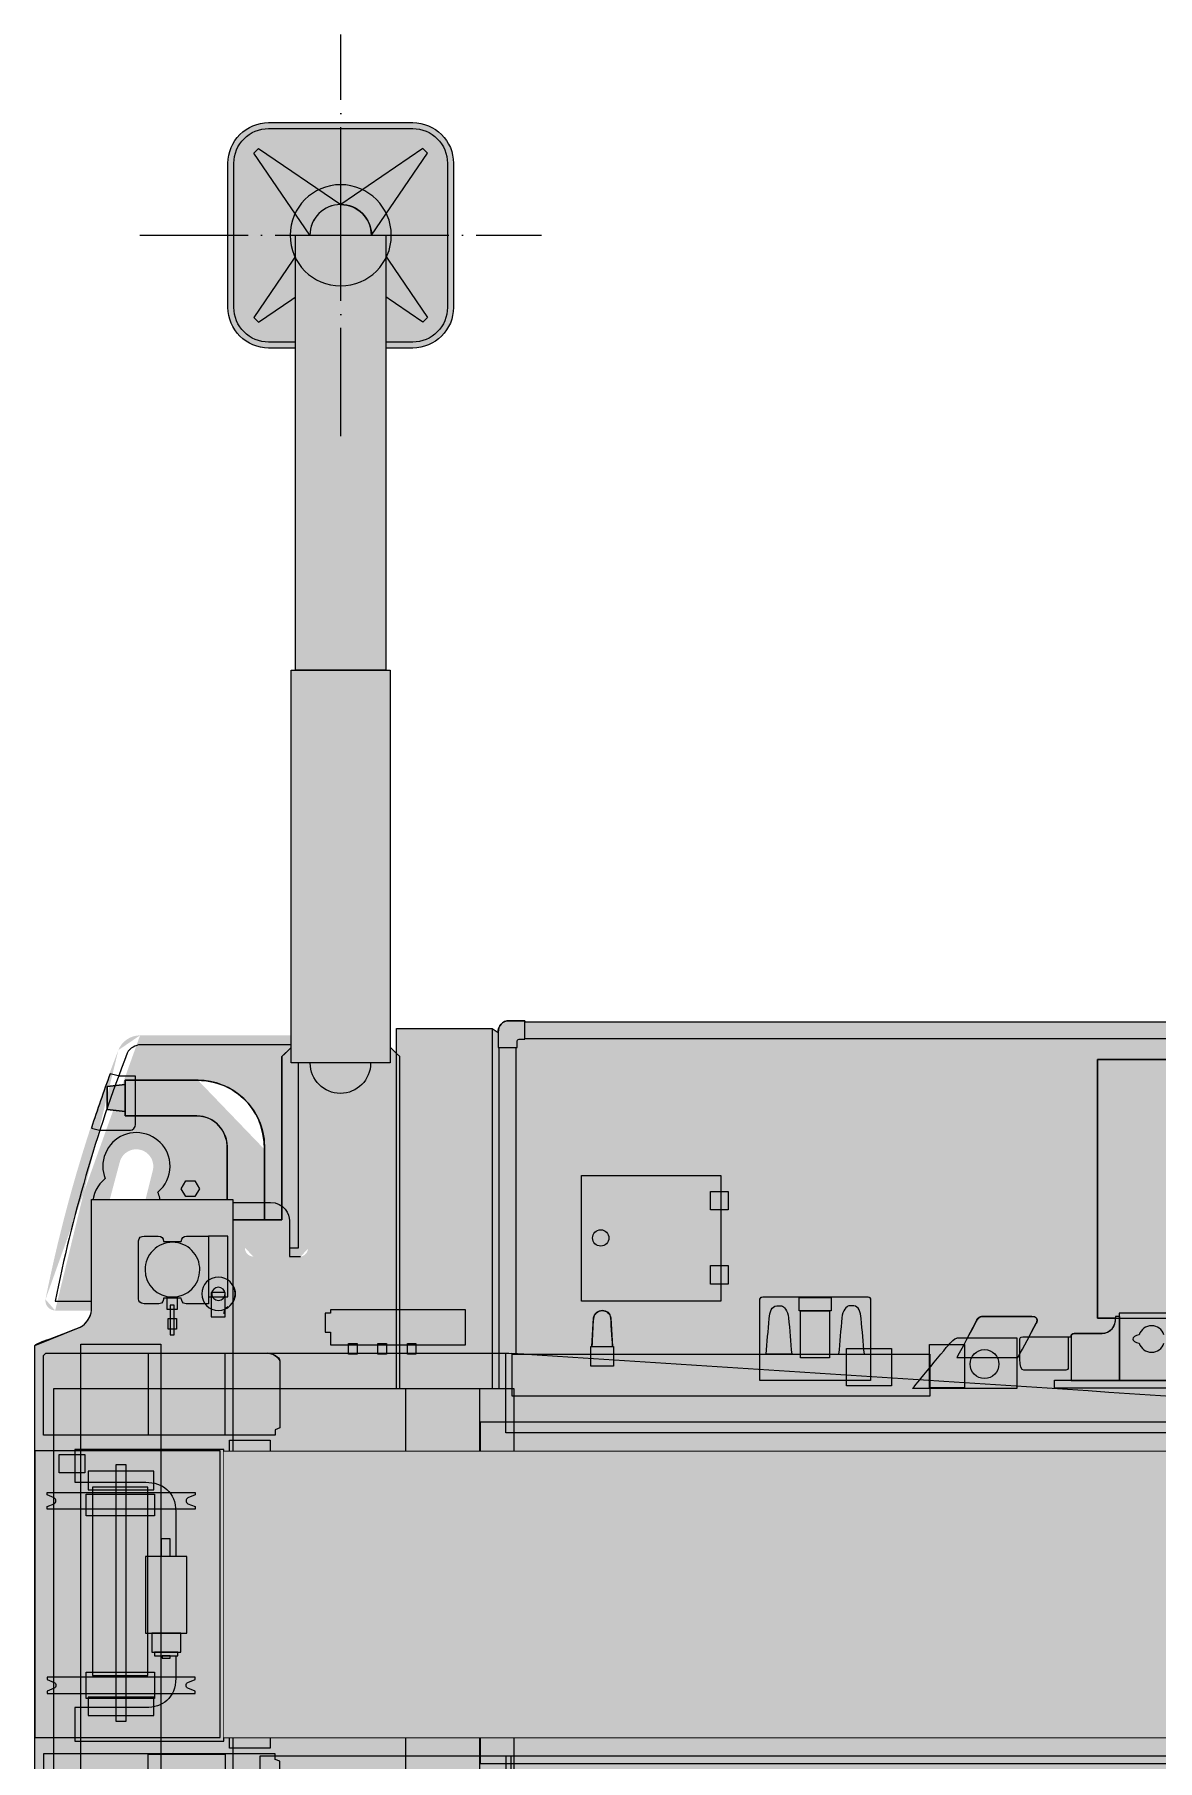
# Model space of a CAD drawing. Header units: millimetres. Extents: x 36329 to 47287, y -30710 to -18789.
# Drawn here: x 36356 to 38846, y -27619 to -23791 of the extents above; entities that cross this region are included whole.
import ezdxf

# ---------------------------------------------------------------- set-up
doc = ezdxf.new("R2010")
doc.units = ezdxf.units.MM
doc.set_wipeout_variables(frame=1)
doc.linetypes.add('ACAD_ISO04W100', pattern=[30, 24, -3, 0, -3])
doc.layers.add('LTM-1040-2.1', color=251, linetype='Continuous')
doc.layers.add('LTM-1040-2.1 Оси', color=254, linetype='ACAD_ISO04W100', lineweight=15)
doc.layers.add('LTM-1040-2.1 Штрих', color=41, linetype='Continuous', lineweight=15)

# ---------------------------------------------------------------- blocks, each defined once
blk = doc.blocks.new('BLOCK-20171129.22342886')
at = {"color": 0, "linetype": 'ByBlock', "lineweight": -2}
blk.add_wipeout([(2741, -1192.7), (2682.8, -1249.5), (2682.8, -1249.5), (2679.4, -1252.7), (2675.4, -1255.1), (2671, -1256.7), (2666.4, -1257.3), (2666.4, -1257.3), (2553.7, -1257.3), (2543.5, -1254.4), (2517.1, -1254.4), (2517.1, -1254.4), (2513.3, -1252.9), (2510.3, -1250.2), (2508.5, -1246.6), (2508.1, -1242.6), (2508.1, -1220.8), (2486.5, -1199.8), (2486.5, -1255.2), (2274.5, -1255.2), (2261, -1246.6), (2261, -1246.6), (2259.9, -1256.6), (2254.8, -1265.2), (2246.5, -1270.8), (2236.6, -1272.3), (2202.3, -1272.3), (2202.3, -1270), (-3837.4, -1270), (-3837.4, -1272.3), (-3871.7, -1272.3), (-3871.7, -1272.3), (-3879, -1271.7), (-3885.6, -1268.7), (-3891, -1263.7), (-3894.4, -1257.3), (-3894.4, -1257.3), (-4039.9, -1257.3), (-4039.9, -1257.3), (-4048, -1257.7), (-4055.8, -1255.4), (-4062.4, -1250.8), (-4067.2, -1244.2), (-4073.4, -1226.9), (-4816.4, -1226.8), (-5152.4, -1093.8), (-5173.3, -1079.1), (-5173.9, -1069.3), (-5184.8, -1085.2), (-5184.8, -1085.2), (-5185.4, -1087.1), (-5186.5, -1088.7), (-5188.2, -1089.9), (-5190.1, -1090.5), (-5235, -1090.5), (-5257.4, -1127.4), (-5257.4, -1127.4), (-5261, -1131.3), (-5265.4, -1134.3), (-5270.3, -1136.3), (-5275.5, -1137.1), (-5345.3, -1137.1), (-5345.3, -1137.1), (-5349.2, -1136.1), (-5352.8, -1134.2), (-5355.9, -1131.6), (-5358.4, -1128.3), (-5358.4, -1128.3), (-5381.1, -1090.5), (-5393.5, -1090.5), (-5393.5, -1090.5), (-5416.1, -1084.1), (-5434.8, -1069.8), (-5446.8, -1049.7), (-5450.6, -1026.5), (-5450.6, -1026.5), (-5450.6, -1026.5), (-5465.1, -513.3), (-5470, 0), (-5465.1, 513.3), (-5450.6, 1026.5), (-5450.6, 1026.5), (-5450.6, 1026.5), (-5447.3, 1049.9), (-5435.3, 1070.3), (-5416.4, 1084.5), (-5393.5, 1090.5), (-5393.5, 1090.5), (-5381, 1090.5), (-5358.4, 1128.2), (-5358.4, 1128.2), (-5356, 1131.5), (-5352.8, 1134.2), (-5349.2, 1136.1), (-5345.3, 1137.1), (-5345.3, 1137.1), (-5275.5, 1137.1), (-5275.5, 1137.1), (-5270.3, 1136.2), (-5265.4, 1134.2), (-5261, 1131.2), (-5257.4, 1127.3), (-5235.1, 1090.5), (-5190.1, 1090.5), (-5190.1, 1090.5), (-5188.1, 1089.9), (-5186.5, 1088.7), (-5185.3, 1087.1), (-5184.8, 1085.2), (-5184.8, 1085.2), (-5173.3, 1079.2), (-5152.4, 1093.7), (-4816.4, 1226.8), (-4073.7, 1226.8), (-4067.2, 1245), (-4067.2, 1245), (-4062.4, 1251.6), (-4055.8, 1256.3), (-4048, 1258.5), (-4039.9, 1258), (-4039.9, 1258), (-4017.4, 1258), (-4017.4, 1258), (-4012.5, 1256.1), (-4008.6, 1252.5), (-4006.4, 1247.7), (-4006, 1242.4), (-4006, 1242.4), (-4006, 1232.8), (-3990.8, 1250.2), (-3990.8, 1250.2), (-3984.4, 1255), (-3977.1, 1258.2), (-3969.2, 1259.7), (-3961.3, 1259.5), (-3961.3, 1259.5), (-3893.9, 1259.5), (-3893.9, 1259.5), (-3890.2, 1265.4), (-3884.9, 1269.8), (-3878.6, 1272.5), (-3871.7, 1273.1), (-3837.4, 1273.1), (-3837.4, 1270), (2202.3, 1270), (2202.3, 1273.1), (2236.6, 1273.1), (2236.6, 1273.1), (2246.5, 1271.5), (2254.8, 1265.9), (2259.9, 1257.3), (2261, 1247.4), (2261, 1214), (2259, 1214), (2259, 1195.1), (2285.1, 1220.5), (2285.1, 1234.3), (2285.1, 1234.3), (2285.2, 1236.6), (2285.8, 1238.8), (2286.9, 1240.7), (2288.3, 1242.4), (2296.1, 1251.9), (2296.1, 1251.9), (2298.1, 1253.4), (2300.5, 1254.5), (2303, 1255.1), (2305.5, 1255.1), (2321.5, 1255.1), (2321.5, 1255.1), (2323.9, 1256.4), (2326.5, 1257.3), (2329.1, 1257.8), (2331.8, 1258), (2444.5, 1258), (2449.8, 1257.3), (2454.8, 1255.1), (2481.2, 1255.1), (2481.2, 1255.1), (2485, 1253.7), (2488, 1251), (2489.8, 1247.3), (2490.2, 1243.3), (2490.2, 1243.3), (2490.2, 1221.5), (2509.3, 1202.9), (2509.3, 1254.7), (2724.6, 1254.7), (2724.6, 826.4), (2779.6, 826.4), (2779.6, 987), (2779.6, 987), (2787, 1038.5), (2811.8, 1084.3), (2850.9, 1118.6), (2899.5, 1137.3), (2926.8, 1139.9), (3088.7, 1139.9), (3088.7, 1130.3), (3128.6, 1125.8), (3128.6, 1075.3), (3088.7, 1070.8), (3088.7, 1061.2), (2929.3, 1061.2), (2929.3, 1061.2), (2902.6, 1055.1), (2880.4, 1039.1), (2866.1, 1015.8), (2862, 988.7), (2862, 826.4), (2946.4, 826.4), (2946.4, -830.6), (2862, -830.6), (2862, -989), (2862, -989), (2866.1, -1016), (2880.4, -1039.4), (2902.6, -1055.4), (2929.3, -1061.5), (3088.7, -1061.5), (3088.7, -1071.1), (3128.6, -1075.6), (3128.6, -1126.2), (3088.7, -1130.7), (3088.7, -1140.3), (2926.8, -1140.3), (2926.8, -1140.3), (2875.6, -1131), (2830.8, -1104.5), (2798, -1064.1), (2781.2, -1014.8), (2779.6, -987.3), (2779.6, -830.6), (2741, -830.6)], dxfattribs=at)
at = {"layer": 'LTM-1040-2.1 Штрих'}
h = blk.add_hatch(color=256, dxfattribs=at)
h.dxf.hatch_style = 1
edge = h.paths.add_edge_path()
edge.add_line((2741, -830.6), (2741, -1192.7))
edge.add_line((2741, -1192.7), (2682.8, -1249.5))
edge.add_arc((2665.8, -1234.9), 22.4, 271.568, 319.3435, ccw=False)
edge.add_line((2666.4, -1257.3), (2553.7, -1257.3))
edge.add_line((2553.7, -1257.3), (2543.5, -1254.4))
edge.add_line((2543.5, -1254.4), (2517.1, -1254.4))
edge.add_arc((2519.1, -1243.5), 11.1, 174.9567, 259.4305, ccw=False)
edge.add_line((2508.1, -1242.6), (2508.1, -1220.8))
edge.add_line((2508.1, -1220.8), (2486.5, -1199.8))
edge.add_line((2486.5, -1199.8), (2486.5, -1255.2))
edge.add_line((2486.5, -1255.2), (2274.5, -1255.2))
edge.add_line((2274.5, -1255.2), (2261, -1246.6))
edge.add_arc((2237.9, -1249.2), 23.2, -93.302, 6.2429, ccw=False)
edge.add_line((2236.6, -1272.3), (2202.3, -1272.3))
edge.add_line((2202.3, -1272.3), (2202.3, -1270))
edge.add_line((2202.3, -1270), (-3837.4, -1270))
edge.add_line((-3837.4, -1270), (-3837.4, -1272.3))
edge.add_line((-3837.4, -1272.3), (-3871.7, -1272.3))
edge.add_arc((-3873.3, -1250.1), 22.3, 198.6981, 274.2484, ccw=False)
edge.add_line((-3894.4, -1257.3), (-4039.9, -1257.3))
edge.add_arc((-4045.1, -1233.2), 24.7, 206.5786, 282.2807, ccw=False)
edge.add_line((-4067.2, -1244.2), (-4073.4, -1226.9))
edge.add_line((-4073.4, -1226.9), (-4816.4, -1226.8))
edge.add_line((-4816.4, -1226.8), (-5152.4, -1093.8))
edge.add_line((-5152.4, -1093.8), (-5173.3, -1079.1))
edge.add_line((-5173.3, -1079.1), (-5173.9, -1069.3))
edge.add_line((-5173.9, -1069.3), (-5184.8, -1085.2))
edge.add_arc((-5190.9, -1084.3), 6.24, 277.8794, 351.5143, ccw=False)
edge.add_line((-5190.1, -1090.5), (-5235, -1090.5))
edge.add_line((-5235, -1090.5), (-5257.4, -1127.4))
edge.add_arc((-5276.9, -1112.9), 24.3, 273.2849, 323.4011, ccw=False)
edge.add_line((-5275.5, -1137.1), (-5345.3, -1137.1))
edge.add_arc((-5342.6, -1119), 18.3, 210.4326, 261.6252, ccw=False)
edge.add_line((-5358.4, -1128.3), (-5381.1, -1090.5))
edge.add_line((-5381.1, -1090.5), (-5393.5, -1090.5))
edge.add_arc((-5388.2, -1028.3), 62.4, 178.3674, 265.1233, ccw=False)
edge.add_arc((21700.9, 0), 27170.9, 177.83494, 182.16506, ccw=False)
edge.add_arc((-5389.8, 1029.8), 60.9, 93.4517, 183.1074, ccw=False)
edge.add_line((-5393.5, 1090.5), (-5381, 1090.5))
edge.add_line((-5381, 1090.5), (-5358.4, 1128.2))
edge.add_arc((-5342.6, 1119), 18.3, 98.5225, 149.7551, ccw=False)
edge.add_line((-5345.3, 1137.1), (-5275.5, 1137.1))
edge.add_arc((-5277.1, 1112.6), 24.6, 36.7575, 86.2825, ccw=False)
edge.add_line((-5257.4, 1127.3), (-5235.1, 1090.5))
edge.add_line((-5235.1, 1090.5), (-5190.1, 1090.5))
edge.add_arc((-5190.9, 1084.3), 6.22, 7.792, 82.208, ccw=False)
edge.add_line((-5184.8, 1085.2), (-5173.3, 1079.2))
edge.add_line((-5173.3, 1079.2), (-5152.4, 1093.7))
edge.add_line((-5152.4, 1093.7), (-4816.4, 1226.8))
edge.add_line((-4816.4, 1226.8), (-4073.7, 1226.8))
edge.add_line((-4073.7, 1226.8), (-4067.2, 1245))
edge.add_arc((-4045.4, 1234.4), 24.3, 76.8514, 154.0023, ccw=False)
edge.add_line((-4039.9, 1258), (-4017.4, 1258))
edge.add_arc((-4019.9, 1244.2), 14, -7.2655, 79.9073, ccw=False)
edge.add_line((-4006, 1242.4), (-4006, 1232.8))
edge.add_line((-4006, 1232.8), (-3990.8, 1250.2))
edge.add_arc((-3966.4, 1224.1), 35.7, 81.7437, 133.162, ccw=False)
edge.add_line((-3961.3, 1259.5), (-3893.9, 1259.5))
edge.add_arc((-3873.3, 1250.7), 22.4, 85.8953, 156.9777, ccw=False)
edge.add_line((-3871.7, 1273.1), (-3837.4, 1273.1))
edge.add_line((-3837.4, 1273.1), (-3837.4, 1270))
edge.add_line((-3837.4, 1270), (2202.3, 1270))
edge.add_line((2202.3, 1270), (2202.3, 1273.1))
edge.add_line((2202.3, 1273.1), (2236.6, 1273.1))
edge.add_arc((2237.9, 1249.9), 23.2, -6.1589, 93.3427, ccw=False)
edge.add_line((2261, 1247.4), (2261, 1214))
edge.add_line((2261, 1214), (2259, 1214))
edge.add_line((2259, 1214), (2259, 1195.1))
edge.add_line((2259, 1195.1), (2285.1, 1220.5))
edge.add_line((2285.1, 1220.5), (2285.1, 1234.3))
edge.add_arc((2295.2, 1235), 10.1, 132.5612, 183.6993, ccw=False)
edge.add_line((2288.3, 1242.4), (2296.1, 1251.9))
edge.add_arc((2304.5, 1243), 12.2, 85.0408, 133.2513, ccw=False)
edge.add_line((2305.5, 1255.1), (2321.5, 1255.1))
edge.add_arc((2331.5, 1239), 19, 89.0483, 121.7401, ccw=False)
edge.add_line((2331.8, 1258), (2444.5, 1258))
edge.add_line((2444.5, 1258), (2449.8, 1257.3))
edge.add_line((2449.8, 1257.3), (2454.8, 1255.1))
edge.add_line((2454.8, 1255.1), (2481.2, 1255.1))
edge.add_arc((2479.1, 1244.2), 11.1, -4.6063, 79.296, ccw=False)
edge.add_line((2490.2, 1243.3), (2490.2, 1221.5))
edge.add_line((2490.2, 1221.5), (2509.3, 1202.9))
edge.add_line((2509.3, 1202.9), (2509.3, 1254.7))
edge.add_line((2509.3, 1254.7), (2724.6, 1254.7))
edge.add_line((2724.6, 1254.7), (2724.6, 826.4))
edge.add_line((2724.6, 826.4), (2779.6, 826.4))
edge.add_line((2779.6, 826.4), (2779.6, 987))
edge.add_arc((2927.2, 992.2), 147.7, 90.1424, 182.0166, ccw=False)
edge.add_line((2926.8, 1139.9), (3088.7, 1139.9))
edge.add_line((3088.7, 1139.9), (3088.7, 1130.3))
edge.add_line((3088.7, 1130.3), (3128.6, 1125.8))
edge.add_line((3128.6, 1125.8), (3128.6, 1075.3))
edge.add_line((3128.6, 1075.3), (3088.7, 1070.8))
edge.add_line((3088.7, 1070.8), (3088.7, 1061.2))
edge.add_line((3088.7, 1061.2), (2929.3, 1061.2))
edge.add_arc((2931, 992.1), 69.1, 91.4008, 182.8414)
edge.add_line((2862, 988.7), (2862, 826.4))
edge.add_line((2862, 826.4), (2946.4, 826.4))
edge.add_line((2946.4, 826.4), (2946.4, -830.6))
edge.add_line((2946.4, -830.6), (2862, -830.6))
edge.add_line((2862, -830.6), (2862, -989))
edge.add_arc((2931, -992.4), 69.1, 177.1252, 268.5885)
edge.add_line((2929.3, -1061.5), (3088.7, -1061.5))
edge.add_line((3088.7, -1061.5), (3088.7, -1071.1))
edge.add_line((3088.7, -1071.1), (3128.6, -1075.6))
edge.add_line((3128.6, -1075.6), (3128.6, -1126.2))
edge.add_line((3128.6, -1126.2), (3088.7, -1130.7))
edge.add_line((3088.7, -1130.7), (3088.7, -1140.3))
edge.add_line((3088.7, -1140.3), (2926.8, -1140.3))
edge.add_arc((2927.3, -992.6), 147.7, 177.9747, 269.8348, ccw=False)
edge.add_line((2779.6, -987.3), (2779.6, -830.6))
edge.add_line((2779.6, -830.6), (2741, -830.6))
at = {"color": 0, "linetype": 'ByBlock', "lineweight": -2}
for points in [[(2741, -830.6), (2741, -1192.7), (2682.8, -1249.5, -0.211533), (2666.4, -1257.3), (2553.7, -1257.3), (2543.5, -1254.4), (2517.1, -1254.4, -0.386238), (2508.1, -1242.6), (2508.1, -1220.8), (2486.5, -1199.8), (2486.5, -1255.2), (2274.5, -1255.2), (2261, -1246.6, -0.463892), (2236.6, -1272.3), (2202.3, -1272.3), (2202.3, -1270), (-3837.4, -1270)], [(2946.4, 826.4), (2946.4, -830.6), (2862, -830.6), (2862, -989, 0.421714), (2929.3, -1061.5), (3088.7, -1061.5), (3088.7, -1071.1), (3128.6, -1075.6), (3128.6, -1126.2), (3088.7, -1130.7), (3088.7, -1140.3), (2926.8, -1140.3, -0.423755), (2779.6, -987.3), (2779.6, -830.6), (2741, -830.6)], [(2682.8, -1249.5, -0.000776), (2741, -1192.7), (2741, -830.6), (2946.4, -830.6), (2946.4, 826.4), (2724.6, 826.4), (2724.6, 1254.7), (2509.3, 1254.7), (2509.3, 462.1), (2646.4, 462.1), (2646.4, -430.4), (2479.2, -430.4), (2479.2, -1192.7, -0.000776), (2537.5, -1249.5)]]:
    blk.add_lwpolyline(points, format="xyb", dxfattribs=at)
for points in [[(2259, -1213.2), (2222.2, -1213.2), (2222.2, 1214), (2259, 1214)], [(810, -298.2), (1809, -298.2), (1809, -336.5), (810, -336.5)], [(1829, -298.2), (2576.6, -298.2), (2576.6, -336.5), (1829, -336.5)], [(2274.5, -403.9), (2486.5, -403.9), (2486.5, -1255.2), (2274.5, -1255.2)], [(2443.5, -533.1), (2462.7, -533.1), (2462.7, -556.8), (2443.5, -556.8)], [(2508.7, -533.1), (2527.9, -533.1), (2527.9, -556.8), (2508.7, -556.8)], [(2573.7, -533.1), (2592.9, -533.1), (2592.9, -556.8), (2573.7, -556.8)], [(2645.1, -582.1), (2633.3, -582.1), (2633.3, -553.6), (2333.6, -553.6), (2333.6, -631.4), (2633.3, -631.4), (2633.3, -623.6), (2645.1, -623.6)], [(2076.7, -929), (1767.9, -929), (1767.9, -650.2), (2076.7, -650.2)], [(1790.5, -729.3), (1751, -729.3), (1751, -688.5), (1790.5, -688.5)], [(1790.5, -894), (1751, -894), (1751, -853.2), (1790.5, -853.2)], [(3088.7, -1130.7), (3128.6, -1126.2), (3128.6, -1075.6), (3088.7, -1071.1)], [(2202.3, -1270), (-3837.4, -1270), (-3837.4, -1232), (2202.3, -1232)]]:
    blk.add_lwpolyline(points, close=True, dxfattribs=at)
for points in [[(2232.5, -522.5), (2232.5, -358.5), (2789.8, -358.5), (2789.8, -535.4), (2243.5, -535.4)], [(2862, -989), (2862, -830.6), (2779.6, -830.6), (2779.6, -987.3)], [(2926.8, -1140.3), (3088.7, -1140.3), (3088.7, -1061.5), (2929.3, -1061.5)], [(2261, -1246.6), (2261, -1213.2), (2219.5, -1213.2), (2219.5, -1224.2)], [(2508.1, -1242.6), (2508.1, -1211.6), (2713.2, -1211.6), (2713.2, -1219.8)], [(2214.9, -1231.6), (2202.3, -1231.6), (2202.3, -1272.3), (2236.6, -1272.3)], [(2676.7, -1254.4), (2517.1, -1254.4)], [(2553.7, -1257.3), (2666.4, -1257.3)]]:
    blk.add_lwpolyline(points, dxfattribs=at)
for centre, radius in [((2033.9, -790.6), 18.1), ((2611.1, -1178.3), 67)]:
    blk.add_circle(centre, radius, dxfattribs=at)
for points in [[(2243.5, -535.4), (2235.3, -535.4), (2232.5, -533.9), (2232.5, -522.5)], [(2779.6, -987.3), (2779.6, -1082.9), (2852.8, -1140.3), (2926.8, -1140.3)], [(2929.3, -1061.5), (2880.9, -1061.5), (2862, -1017.1), (2862, -989)], [(2219.5, -1224.2), (2219.5, -1227.9), (2217.8, -1231.6), (2214.9, -1231.6)], [(2236.6, -1272.3), (2252.9, -1272.3), (2261, -1261.3), (2261, -1246.6)], [(2517.1, -1254.4), (2511.7, -1254.4), (2508.1, -1248.3), (2508.1, -1242.6)], [(2537.5, -1249.5), (2543.1, -1255.2), (2548, -1257.3), (2553.7, -1257.3)], [(2666.4, -1257.3), (2672.1, -1257.3), (2677, -1255.2), (2682.8, -1249.5)]]:
    blk.add_open_spline(points, degree=3, dxfattribs=at)
blk = doc.blocks.new('BLOCK-20171129.200241')
at = {"color": 0, "linetype": 'ByBlock', "lineweight": -2, "transparency": 16777216}
blk.add_lwpolyline([(148.2, -6.6, -0.550497), (148.2, 6.6), (164.1, 12.8), (164.1, 18.4), (-164.1, 18.4), (-164.1, 12.8), (-148.2, 6.6, -0.550497), (-148.2, -6.6), (-164.1, -12.8), (-164.1, -18.4), (164.1, -18.4), (164.1, -12.8)], format="xyb", close=True, dxfattribs=at)
blk = doc.blocks.new('BLOCK-20171129.21575354')
at = {"layer": 'LTM-1040-2.1 Штрих'}
h = blk.add_hatch(color=253, dxfattribs=at)
h.dxf.hatch_style = 1
edge = h.paths.add_edge_path()
edge.add_line((-290.6, -168.2), (-290.6, 284.8))
edge.add_arc((-268.7, 283.1), 21.9, 92.7942, 175.5478, ccw=False)
edge.add_line((-269.8, 305), (81.7, 305))
edge.add_arc((81.5, 252.9), 52.1, 21.6625, 89.7454, ccw=False)
edge.add_arc((-2973.6, -935), 3330, 11.3315, 21.2537, ccw=False)
edge.add_arc((269.7, -283.2), 21.9, -89.1184, 6.6332, ccw=False)
edge.add_line((270, -305.2), (140, -305.2))
edge.add_arc((141, -283.8), 21.4, 181.5883, 267.2905, ccw=False)
edge.add_line((119.6, -284.4), (119.6, -144.6))
edge.add_arc((159.2, -145.4), 39.7, 153.6416, 178.8258, ccw=False)
edge.add_line((123.7, -127.8), (144.9, -90.3))
edge.add_arc((91.8, -67.2), 57.9, 336.4697, 366.1695)
edge.add_line((149.4, -60.9), (126.9, 23.5))
edge.add_arc((90.2, 14.5), 37.8, 13.8238, 194.2179)
edge.add_line((53.5, 5.2), (69, -56.8))
edge.add_arc((42.9, -62.5), 26.7, -23.4708, 12.3027, ccw=False)
edge.add_line((67.4, -73.1), (61.7, -81.3))
edge.add_arc((52.4, -70.7), 14.1, 259.8893, 311.4255, ccw=False)
edge.add_line((49.9, -84.6), (-132.8, -84.6))
edge.add_arc((-128.2, -106.6), 22.5, 101.6775, 178.974)
edge.add_line((-150.7, -106.2), (-150.7, -165.8))
edge.add_arc((-170.2, -166.2), 19.5, -87.8112, 1.3729, ccw=False)
edge.add_line((-169.5, -185.7), (-274.3, -185.7))
edge.add_arc((-271.5, -166.8), 19.1, 184.1337, 261.7335, ccw=False)
at = {"color": 0, "linetype": 'ByBlock', "lineweight": -2, "transparency": 16777216}
for points in [[(-251, -166.1), (-269.8, -166.1), (-269.8, 284), (81.7, 284)], [(69.5, -65.4), (-207.8, -65.4)], [(-249.8, -105.8), (-249.8, -185.7), (-274.3, -185.7)]]:
    blk.add_lwpolyline(points, dxfattribs=at)
for points in [[(110.2, 265.7, -0.042065), (270.1, -284.4), (140.4, -284.4), (140.4, -138.6)], [(91.8, 107.4), (91.8, 214.6), (127.3, 214.6), (148.1, 219.8, -0.008961), (189.6, 99.4), (171.4, 94.8), (102.9, 94.8)], [(49.9, -84.6), (38.2, -84.6, -0.047812), (36.8, -70.3, -0.095795), (42.3, -42.6, -0.223716), (15.2, 14.5, -0.413934), (89.8, 89.2, -0.414229), (164.4, 14.5, -0.093081), (159.2, -12.6, -0.225578), (186.9, -70.3, -0.384452), (119.6, -143.7), (119.6, -284.4), (119.6, -144.6), (119.6, -143.7)]]:
    blk.add_lwpolyline(points, format="xyb", dxfattribs=at)
blk.add_lwpolyline([(-39.7, -17.8), (-49.8, -35.3), (-39.7, -52.7), (-19.6, -52.7), (-9.4, -35.3), (-19.6, -17.8)], close=True, dxfattribs=at)
for points in [[(81.7, 284), (89.8, 284), (106, 276.5), (110.2, 265.7)], [(102.9, 94.8), (98, 94.8), (91.8, 100.5), (91.8, 107.4)], [(-207.8, -65.4), (-237.2, -65.4), (-249.8, -92.3), (-249.8, -105.8)]]:
    blk.add_open_spline(points, degree=3, dxfattribs=at)
blk = doc.blocks.new('BLOCK-20171129.22105009')
at = {"color": 0, "linetype": 'ByBlock', "lineweight": -2, "transparency": 16777216, "xscale": -1, "rotation": 180}
blk.add_blockref('BLOCK-20171129.21575354', (2973.6, -935), dxfattribs=at)
at = {"linetype": 'ByBlock', "lineweight": -2}
blk.add_wipeout([(3162.9, 632.7), (3162.9, 632.7), (3165.7, 621.3), (3171, 610.8), (3178.7, 601.8), (3188.2, 594.8), (3288.9, 554.1), (3288.9, -551.9), (3188.2, -592.7), (3188.2, -592.7), (3178.7, -599.6), (3171, -608.6), (3165.7, -619.2), (3162.9, -630.6), (3162.9, -875.7), (2849.9, -875.7), (2849.9, -686.2), (2849.9, -686.2), (2845.9, -676.9), (2844.5, -666.9), (2845.9, -656.8), (2849.9, -647.5), (2849.9, -535.3), (2777.2, -535.3), (2777.2, -535.3), (2767.6, -535.1), (2758.6, -531.8), (2751.1, -525.9), (2745.8, -518), (2745.8, -456.6), (2244.2, -456.6), (2244.2, -534.8), (2232.5, -535.4), (2190.2, -532.7), (2055.5, -532.7), (2055.5, -549.8), (2053.5, -550.3), (2050.2, -613.1), (2050.2, -613.1), (2043.4, -624.8), (2030.7, -629.4), (2017.9, -624.8), (2011.1, -613.1), (2011.1, -613.1), (2007.4, -550.3), (2005.8, -549.8), (2005.8, -532.7), (1681.2, -532.7), (1681.2, -652.5), (1681.2, -652.5), (1680.9, -655.3), (1679.6, -657.7), (1677.4, -659.3), (1674.7, -659.9), (1674.7, -659.9), (1441.5, -659.9), (1441.5, -659.9), (1439, -659.5), (1436.9, -657.9), (1435.8, -655.6), (1435.8, -653), (1435.8, -653), (1435.8, -545.4), (1388.9, -545.4), (1388.9, -532.7), (1304.7, -532.7), (1304.7, -554.5), (1261.6, -554.5), (1257.3, -559.2), (1257.3, -559.2), (1253.4, -563.6), (1248.5, -566.9), (1243, -568.9), (1237.2, -569.5), (1237.2, -569.5), (1220.5, -569.5), (1201.4, -605.3), (1201.4, -605.3), (1199.8, -609.3), (1197, -612.7), (1193.3, -615.1), (1189.2, -616.3), (1078.2, -616.3), (1078.2, -616.3), (1072.3, -616.4), (1067.6, -612.8), (1066.1, -607.1), (1068.4, -601.6), (1084.5, -571.1), (997.1, -571.1), (991, -571.1), (991, -571.1), (990.8, -574), (989.4, -576.6), (986.9, -578.3), (984, -578.8), (922.1, -578.8), (922.1, -578.8), (909.9, -581.8), (900, -589.4), (893.8, -600.4), (892.5, -612.8), (892.5, -612.8), (932.6, -612.8), (932.6, -1186.3), (641, -1186.2), (641, -800.8), (576.6, -800.8), (576.6, -1244.1), (509.3, -1244.1), (509.3, -1244.1), (509.3, -1246.9), (-893.7, -1246.9), (-893.7, -1245.5), (-1348.5, -1245.5), (-1348.5, -1245.5), (-1360.4, -1242.1), (-1370.5, -1234.9), (-1377.5, -1224.7), (-1380.8, -1212.7), (-1380.8, -1212.7), (-1389.1, -1212.7), (-1389.1, -1246.2), (-1440.3, -1246.2), (-1440.3, -1246.2), (-1470.5, -1241.1), (-1495.9, -1223.9), (-1511.7, -1197.7), (-1515.3, -1167.3), (-1515.3, -1167.3), (-1515.3, -424.5), (-1515.3, -424.5), (-1506.4, -400.5), (-1490.3, -380.7), (-1468.7, -367), (-1443.8, -361), (-1443.8, -361), (-1387, -361), (-1387, -366.6), (-1361.1, -366.6), (-1342.9, -360.3), (-548.5, -360.4), (-587.8, -277.6), (-587.8, 279.8), (-537.4, 386), (-537.4, 500.3), (-537.4, 500.3), (-534.1, 511.8), (-526.9, 521.3), (-516.6, 527.5), (-504.8, 529.5), (-504.8, 529.5), (-433.1, 529.5), (-433.1, 529.5), (-413.8, 534.6), (-397.1, 545.8), (-385, 561.7), (-378.7, 580.6), (-378.7, 580.6), (-378.7, 663.7), (-378.7, 663.7), (-377.2, 669.2), (-374.5, 674.3), (-370.9, 678.7), (-366.4, 682.3), (-366.4, 682.3), (-366.4, 1186.2), (-362.8, 1199.7), (-362.8, 1206.8), (-329.2, 1238), (1094.6, 1238), (1113.3, 1234.4), (1118.6, 1239.6), (1526, 1239.6), (1526, 1239.6), (1538.2, 1238.2), (1549.5, 1233.2), (1558.8, 1225.2), (1565.4, 1214.8), (1871.3, 559.2), (1850.7, 559.2), (1850.7, 545.6), (1848, 545.6), (1848, 537.7), (2253.1, 537.7), (2253.1, 535.4), (2849.9, 535.3), (2849.9, 754), (2849.9, 754), (2845.9, 763.3), (2844.5, 773.4), (2845.9, 783.4), (2849.9, 792.7), (2849.9, 877.9), (3162.9, 877.9)], dxfattribs=at)
at = {"layer": 'LTM-1040-2.1 Штрих'}
h = blk.add_hatch(color=256, dxfattribs=at)
h.dxf.hatch_style = 1
edge = h.paths.add_edge_path()
edge.add_line((3162.9, 877.9), (3162.9, 632.7))
edge.add_arc((3213.2, 638.9), 50.6, 186.9784, 240.4993)
edge.add_line((3188.2, 594.8), (3288.9, 554.1))
edge.add_line((3288.9, 554.1), (3288.9, -551.9))
edge.add_line((3288.9, -551.9), (3188.2, -592.7))
edge.add_arc((3213.2, -636.8), 50.7, 119.5393, 173.0611)
edge.add_line((3162.9, -630.6), (3162.9, -875.7))
edge.add_line((3162.9, -875.7), (2849.9, -875.7))
edge.add_line((2849.9, -875.7), (2849.9, -686.2))
edge.add_arc((2881.6, -666.9), 37.1, 148.5597, 211.4403, ccw=False)
edge.add_line((2849.9, -647.5), (2849.9, -535.3))
edge.add_line((2849.9, -535.3), (2777.2, -535.3))
edge.add_arc((2773.1, -505.6), 29.9, 204.3331, 277.9748, ccw=False)
edge.add_line((2745.8, -518), (2745.8, -456.6))
edge.add_line((2745.8, -456.6), (2244.2, -456.6))
edge.add_line((2244.2, -456.6), (2244.2, -534.8))
edge.add_line((2244.2, -534.8), (2232.5, -535.4))
edge.add_line((2232.5, -535.4), (2190.2, -532.7))
edge.add_line((2190.2, -532.7), (2055.5, -532.7))
edge.add_line((2055.5, -532.7), (2055.5, -549.8))
edge.add_line((2055.5, -549.8), (2053.5, -550.3))
edge.add_line((2053.5, -550.3), (2050.2, -613.1))
edge.add_arc((2030.7, -609.6), 19.9, 190.1818, 349.8182, ccw=False)
edge.add_line((2011.1, -613.1), (2007.4, -550.3))
edge.add_line((2007.4, -550.3), (2005.8, -549.8))
edge.add_line((2005.8, -549.8), (2005.8, -532.7))
edge.add_line((2005.8, -532.7), (1681.2, -532.7))
edge.add_line((1681.2, -532.7), (1681.2, -652.5))
edge.add_arc((1674.5, -653.2), 6.76, -88.5349, 5.6447, ccw=False)
edge.add_line((1674.7, -659.9), (1441.5, -659.9))
edge.add_arc((1441.3, -654.3), 5.65, 166.8115, 272.0686, ccw=False)
edge.add_line((1435.8, -653), (1435.8, -545.4))
edge.add_line((1435.8, -545.4), (1388.9, -545.4))
edge.add_line((1388.9, -545.4), (1388.9, -532.7))
edge.add_line((1388.9, -532.7), (1304.7, -532.7))
edge.add_line((1304.7, -532.7), (1304.7, -554.5))
edge.add_line((1304.7, -554.5), (1261.6, -554.5))
edge.add_line((1261.6, -554.5), (1257.3, -559.2))
edge.add_arc((1237.8, -545.8), 23.6, 268.6719, 325.6047, ccw=False)
edge.add_line((1237.2, -569.5), (1220.5, -569.5))
edge.add_line((1220.5, -569.5), (1201.4, -605.3))
edge.add_arc((1187.3, -601.9), 14.5, 277.4111, 346.5198, ccw=False)
edge.add_line((1189.2, -616.3), (1078.2, -616.3))
edge.add_arc((1075.2, -607.7), 9.09, 137.8693, 289.6117, ccw=False)
edge.add_line((1068.4, -601.6), (1084.5, -571.1))
edge.add_line((1084.5, -571.1), (997.1, -571.1))
edge.add_line((997.1, -571.1), (991, -571.1))
edge.add_arc((984.4, -572.1), 6.66, -93.4393, 9.2654, ccw=False)
edge.add_line((984, -578.8), (922.1, -578.8))
edge.add_arc((923.4, -609.8), 31, 92.4899, 185.5679)
edge.add_line((892.5, -612.8), (932.6, -612.8))
edge.add_line((932.6, -612.8), (932.6, -1186.3))
edge.add_line((932.6, -1186.3), (641, -1186.2))
edge.add_line((641, -1186.2), (641, -800.8))
edge.add_line((641, -800.8), (576.6, -800.8))
edge.add_line((576.6, -800.8), (576.6, -1244.1))
edge.add_line((576.6, -1244.1), (509.3, -1244.1))
edge.add_line((509.3, -1244.1), (509.3, -1246.9))
edge.add_line((509.3, -1246.9), (-893.7, -1246.9))
edge.add_line((-893.7, -1246.9), (-893.7, -1245.5))
edge.add_line((-893.7, -1245.5), (-1348.5, -1245.5))
edge.add_arc((-1344.5, -1209.3), 36.5, 185.4003, 263.6633, ccw=False)
edge.add_line((-1380.8, -1212.7), (-1389.1, -1212.7))
edge.add_line((-1389.1, -1212.7), (-1389.1, -1246.2))
edge.add_line((-1389.1, -1246.2), (-1440.3, -1246.2))
edge.add_arc((-1443.8, -1174.4), 71.8, 174.3178, 272.7852, ccw=False)
edge.add_line((-1515.3, -1167.3), (-1515.3, -424.5))
edge.add_arc((-1438, -439.6), 78.7, 94.2278, 168.9835, ccw=False)
edge.add_line((-1443.8, -361), (-1387, -361))
edge.add_line((-1387, -361), (-1387, -366.6))
edge.add_line((-1387, -366.6), (-1361.1, -366.6))
edge.add_line((-1361.1, -366.6), (-1342.9, -360.3))
edge.add_line((-1342.9, -360.3), (-548.5, -360.4))
edge.add_line((-548.5, -360.4), (-587.8, -277.6))
edge.add_line((-587.8, -277.6), (-587.8, 279.8))
edge.add_line((-587.8, 279.8), (-537.4, 386))
edge.add_line((-537.4, 386), (-537.4, 500.3))
edge.add_arc((-505.4, 497.4), 32.1, 88.9322, 174.9441, ccw=False)
edge.add_line((-504.8, 529.5), (-433.1, 529.5))
edge.add_arc((-438.9, 590.2), 61, 275.4765, 350.9712)
edge.add_line((-378.7, 580.6), (-378.7, 663.7))
edge.add_arc((-351.6, 659.3), 27.5, 122.8132, 170.77, ccw=False)
edge.add_line((-366.4, 682.3), (-366.4, 1186.2))
edge.add_line((-366.4, 1186.2), (-362.8, 1199.7))
edge.add_line((-362.8, 1199.7), (-362.8, 1206.8))
edge.add_line((-362.8, 1206.8), (-329.2, 1238))
edge.add_line((-329.2, 1238), (1094.6, 1238))
edge.add_line((1094.6, 1238), (1113.3, 1234.4))
edge.add_line((1113.3, 1234.4), (1118.6, 1239.6))
edge.add_line((1118.6, 1239.6), (1526, 1239.6))
edge.add_arc((1527.2, 1197.8), 41.9, 23.9861, 91.7043, ccw=False)
edge.add_line((1565.4, 1214.8), (1871.3, 559.2))
edge.add_line((1871.3, 559.2), (1850.7, 559.2))
edge.add_line((1850.7, 559.2), (1850.7, 545.6))
edge.add_line((1850.7, 545.6), (1848, 545.6))
edge.add_line((1848, 545.6), (1848, 537.7))
edge.add_line((1848, 537.7), (2253.1, 537.7))
edge.add_line((2253.1, 537.7), (2253.1, 535.4))
edge.add_line((2253.1, 535.4), (2849.9, 535.3))
edge.add_line((2849.9, 535.3), (2849.9, 754))
edge.add_arc((2881.6, 773.4), 37.1, 148.5904, 211.4096, ccw=False)
edge.add_line((2849.9, 792.7), (2849.9, 877.9))
edge.add_line((2849.9, 877.9), (3162.9, 877.9))
at = {"color": 0, "linetype": 'ByBlock', "lineweight": -2, "transparency": 16777216}
for p, q in [((2849.9, -875.7), (2849.9, 877.9)), ((2232.5, 535.5), (2232.5, 358.6)), ((2789.8, 358.6), (2789.8, 535.4)), ((2232.5, 358.6), (2789.8, 358.6)), ((2745.8, -369.5), (2755.6, -365.5)), ((2745.8, -518), (2745.8, -369.5)), ((2755.6, -365.5), (2755.6, -353.6)), ((2755.6, -353.6), (3269.7, -353.6)), ((3269.7, -353.6), (3269.7, -529.8)), ((3264.2, -535.3), (2777.2, -535.3)), ((3269.7, -529.8), (3264.2, -535.3)), ((3162.9, -630.6), (3162.9, -875.7)), ((3162.9, -875.7), (2849.9, -875.7))]:
    blk.add_line(p, q, dxfattribs=at)
for points in [[(3288.9, 554.1), (3288.9, -551.9), (3188.2, -592.7, 0.237873), (3162.9, -630.6), (3162.9, -875.7), (2849.9, -875.7), (2849.9, -686.2, -0.281467), (2849.9, -647.5), (2849.9, -535.3), (2777.2, -535.3, -0.332858), (2745.8, -518), (2745.8, -456.6), (2244.2, -456.6), (2244.2, -534.8), (2232.5, -535.4), (2190.2, -532.7), (2055.5, -532.7), (2055.5, -549.8), (2053.5, -550.3), (2050.2, -613.1, -0.836399), (2011.1, -613.1), (2007.4, -550.3), (2005.8, -549.8), (2005.8, -532.7), (1681.2, -532.7), (1681.2, -652.5, -0.435745), (1674.7, -659.9), (1441.5, -659.9, -0.494541), (1435.8, -653), (1435.8, -545.4), (1388.9, -545.4), (1388.9, -532.7), (1304.7, -532.7), (1304.7, -554.5), (1261.6, -554.5), (1257.3, -559.2, -0.253656), (1237.2, -569.5), (1220.5, -569.5), (1201.4, -605.3, -0.311028), (1189.2, -616.3), (1078.2, -616.3, -0.779477), (1068.4, -601.6), (1084.5, -571.1), (997.1, -571.1), (991, -571.1, -0.480756), (984, -578.8), (922.1, -578.8, 0.430037), (892.5, -612.8), (932.6, -612.8), (932.6, -1186.3), (641, -1186.2)], [(761, 439.7), (761, 358.8), (2244.2, 358.8), (2244.2, 534.9), (2232.5, 535.5, 0.000197), (770, 440.1)], [(761, -425.4), (761, -358.7), (2244.2, -358.7), (2244.2, -534.8), (2232.5, -535.4, -0.000225), (770, -440.1)], [(1201.4, -605.3, -0.002449), (1244.2, -525.4), (1108.8, -525.4, 0.002554), (1068.4, -601.6)], [(1499.4, -613.8, -0.0037), (1506.4, -532.7), (1449.3, -532.7, -0.002937), (1456.2, -611.8)], [(1617.2, -613.8, 0.00376), (1610.3, -532.7), (1667.3, -532.7, 0.003086), (1660.5, -611.8)], [(2050.2, -613.1, 0.004594), (2053.5, -550.3), (2007.4, -550.3)]]:
    blk.add_lwpolyline(points, format="xyb", dxfattribs=at)
for points in [[(3186.7, -555.4), (3009.5, -555.4), (3009.5, 555.5), (3186.7, 555.5)], [(3246.5, -456.6), (2226.7, -456.6), (2226.7, 504.5), (3246.5, 504.5)], [(2465.9, -456.6), (2302.7, -456.6), (2302.7, 504.5), (2465.9, 504.5)], [(3037.7, 353.8), (2866.9, 353.8), (2866.9, 534.3), (3037.7, 534.3)], [(2300.6, -382.7), (-219.1, -382.7), (-219.1, 375.7), (2300.6, 375.7)], [(2857.2, -342.4), (2767, -342.4), (2767, 340.4), (2857.2, 340.4)], [(2877.6, -318.3), (3289.4, -318.3), (3289.4, 316.9), (2877.6, 316.9)], [(3170.3, 268.4), (3025, 268.4), (3025, 227.4), (3170.3, 227.4)], [(3108.5, -288.1), (3086.7, -288.1), (3086.7, 281.7), (3108.5, 281.7)], [(3175.2, 172.4), (3023.3, 172.4), (3023.3, 230.2), (3175.2, 230.2)], [(3038, -237.9), (3160.5, -237.9), (3160.5, 179.9), (3038, 179.9)], [(3175.2, -222.8), (3023.3, -222.8), (3023.3, -174.3), (3175.2, -174.3)], [(3170.3, -232.3), (3025, -232.3), (3025, -273.3), (3170.3, -273.3)], [(3235.1, -310.2), (3178, -310.2), (3178, -270.2), (3235.1, -270.2)], [(3037.7, -353.8), (2866.9, -353.8), (2866.9, -534.3), (3037.7, -534.3)], [(1027.3, -475.3), (644, -475.3), (644, -457.4), (1027.3, -457.4)], [(1226.9, -458.3), (1304.7, -458.3), (1304.7, -554.5), (1226.9, -554.5)], [(1304.1, -439.7), (2230.5, -439.7), (2230.5, -532.7), (1304.1, -532.7)], [(735.3, -624), (884.5, -624), (884.5, -474.7), (735.3, -474.7)], [(1388.9, -462.6), (1488.8, -462.6), (1488.8, -545.4), (1388.9, -545.4)], [(1526.7, -525), (1591.2, -525), (1591.2, -629.3), (1526.7, -629.3)], [(2005.8, -506.6), (2055.5, -506.6), (2055.5, -549.8), (2005.8, -549.8)], [(2993.1, -611.8), (2974.8, -611.8), (2974.8, -588.6), (2993.1, -588.6)], [(2979.4, -641.6), (2988.4, -641.6), (2988.4, -576), (2979.4, -576)], [(932.6, -612.8), (715.1, -612.8), (715.1, -1186.3), (932.6, -1186.3)], [(1594, -658.7), (1522.7, -658.7), (1522.7, -629.3), (1594, -629.3)], [(2866.9, -669.7), (2897.9, -669.7), (2897.9, -615.5), (2866.9, -615.5)], [(2995.1, -659.9), (2972.8, -659.9), (2972.8, -631.8), (2995.1, -631.8)], [(2903.6, -660.3), (2860.8, -660.3), (2860.8, -794.9), (2903.6, -794.9)]]:
    blk.add_lwpolyline(points, close=True, dxfattribs=at)
for points in [[(3288.9, 554.1), (3288.9, -551.9)], [(2745.8, 518), (2745.8, 369.5), (2755.6, 365.5), (2755.6, 353.6), (3269.7, 353.6), (3269.7, 529.8), (3264.2, 535.3), (2777.2, 535.3)], [(1237.2, -569.5), (1111.2, -569.5), (1111.2, -456.5), (1342.4, -456.5)], [(991, -572.3), (991, -474.4), (882.6, -474.4), (882.6, -616.7), (892.4, -616.7)], [(1435.8, -653), (1435.8, -474.8), (1681.2, -474.8), (1681.2, -652.5)], [(1097.8, -571.1), (997.1, -571.1), (997.1, -503.8)], [(1002.4, -497.6), (1095.8, -497.6)], [(1104.3, -521.7), (1104.3, -567.3)], [(922.1, -578.8), (984, -578.8)], [(1078.2, -616.3), (1189.2, -616.3)], [(1472.9, -640), (1483.9, -640)], [(1643.7, -640), (1632.7, -640)], [(2952.1, -794.9), (2903.6, -794.9), (2903.6, -644.9), (2953.3, -644.9)], [(3013.7, -644.9), (3046.5, -644.9)], [(1674.7, -659.9), (1441.5, -659.9)], [(2963.9, -657.5), (3003.1, -657.5)], [(3058.6, -655.4), (3058.6, -784.3)], [(3003.1, -783), (2963.9, -783)], [(3046.5, -794.9), (3014.9, -794.9)]]:
    blk.add_lwpolyline(points, dxfattribs=at)
for points in [[(2881.6, -629.7, 0.414027), (2844.5, -666.9, 0.413774), (2881.6, -704, 0.4139), (2918.7, -666.9, 0.414154)], [(2881.6, -652.2, 0.413891), (2866.9, -666.9, 0.41325), (2881.6, -681.5, 0.413965), (2896.3, -666.9, 0.414605)], [(2983.5, -659.5, 0.4139), (2922.8, -720.2, 0.414305), (2983.5, -781, 0.414365), (3044.3, -720.2, 0.41396)]]:
    blk.add_lwpolyline(points, format="xyb", close=True, dxfattribs=at)
blk.add_circle((1182.9, -511), 32, dxfattribs=at)
blk.add_arc((4643.5, -4289), 3972.5, 110.3206, 111.4904, dxfattribs=at)
for points in [[(1342.4, -456.5), (1342.4, -456.5), (1263.7, -553.1), (1257.3, -559.2)], [(997.1, -503.8), (997.1, -499.7), (999.5, -497.6), (1002.4, -497.6)], [(1095.8, -497.6), (1101, -497.6), (1104.3, -506.2), (1104.3, -521.7)], [(2777.2, -535.3), (2759.7, -535.3), (2745.8, -527), (2745.8, -518)], [(812.4, -537.2), (799.6, -537.2), (788.9, -545.6), (784.9, -557.1)], [(839.9, -557.1), (835.9, -545.6), (825.3, -537.2), (812.4, -537.2)], [(854, -566.6), (854, -562.8), (848.5, -559.4), (839.9, -557.1)], [(839.9, -576), (848.5, -573.7), (854, -570.4), (854, -566.6)], [(984, -578.8), (988.1, -578.8), (991, -576), (991, -572.3)], [(1104.3, -567.3), (1104.3, -569), (1103.5, -571.1), (1097.8, -571.1)], [(1257.3, -559.2), (1250.7, -565.3), (1248.2, -569.5), (1237.2, -569.5)], [(2007.4, -550.3), (2007.4, -550.3), (2011.1, -597.1), (2011.1, -613.1)], [(3288.9, -551.9), (3288.9, -555.1), (3274.6, -560.1), (3264, -563.7)], [(784.9, -576), (788.9, -587.5), (799.6, -596), (812.4, -596)], [(812.4, -596), (825.3, -596), (835.9, -587.5), (839.9, -576)], [(892.4, -616.7), (892.4, -591.4), (904.9, -578.8), (922.1, -578.8)], [(1068.4, -601.6), (1063.5, -611.4), (1067.6, -616.3), (1078.2, -616.3)], [(1189.2, -616.3), (1194.4, -616.3), (1196.9, -614.3), (1201.4, -605.3)], [(1456.2, -611.8), (1457.4, -625.7), (1461.9, -640), (1472.9, -640)], [(1660.5, -611.8), (1659.2, -625.7), (1654.8, -640), (1643.7, -640)], [(3188.2, -592.7), (3178, -596.7), (3162.9, -615.9), (3162.9, -630.6)], [(1483.9, -640), (1487.6, -640), (1498.2, -629), (1499.4, -613.8)], [(1632.7, -640), (1629.1, -640), (1618.5, -629), (1617.2, -613.8)], [(2011.1, -613.1), (2011.1, -634.9), (2048.5, -634.9), (2050.2, -613.1)], [(2868.9, -622.2), (2868.9, -627.5), (2867.3, -634.2), (2861.1, -638.4)], [(2953.3, -644.9), (2963.1, -644.9), (2963.9, -653.8), (2963.9, -657.5)], [(3003.1, -657.5), (3003.1, -653.8), (3003.9, -644.9), (3013.7, -644.9)], [(3046.5, -644.9), (3055.5, -644.9), (3058.6, -649.6), (3058.6, -655.4)], [(1441.5, -659.9), (1437.8, -659.9), (1435.8, -657.9), (1435.8, -653)], [(1681.2, -652.5), (1681.2, -655.5), (1679.7, -659.9), (1674.7, -659.9)], [(2963.9, -783), (2963.9, -790.4), (2959.4, -794.9), (2952.1, -794.9)], [(3014.9, -794.9), (3007.6, -794.9), (3003.1, -790.4), (3003.1, -783)], [(3058.6, -784.3), (3058.6, -791.2), (3052.6, -794.9), (3046.5, -794.9)]]:
    blk.add_open_spline(points, degree=3, dxfattribs=at)
blk.add_blockref('BLOCK-20171129.200241', (3097.6, 201.4), dxfattribs=at)
at = {"color": 0, "linetype": 'ByBlock', "lineweight": -2, "transparency": 16777216, "xscale": -1, "rotation": 180}
blk.add_blockref('BLOCK-20171129.200241', (3097.6, -207.9), dxfattribs=at)
blk = doc.blocks.new('BLOCK-20171130.103108')
at = {"color": 0, "linetype": 'ByBlock', "lineweight": -2, "transparency": 16777216}
for points in [[(-352.1, 214.2, -0.000023), (-251, 315.3), (34.7, 315.3), (34.7, 236.7), (25, 236.7), (25, 111.5, -0.000591), (-334.2, 158.7)], [(-352.1, -218.3, 0.000084), (-251, -319.4), (34.7, -319.4), (34.7, -240.7), (25, -240.7), (25, -115.6, 0.000591), (-334.2, -162.8)]]:
    blk.add_lwpolyline(points, format="xyb", dxfattribs=at)
for points in [[(-322.4, 313.3), (-322.4, 315.3), (-251, 315.3), (-319.1, 246), (-322.8, 249.7)], [(207.3, 248.7), (364.8, 248.7), (364.8, 323.4), (34.7, 323.4), (34.7, -323.4), (364.8, -323.4), (364.8, -251), (207.3, -251)], [(141.4, 133.6), (141.4, 183.1)], [(141.4, -185.4), (141.4, -86.1)], [(-322.4, -317.4), (-322.4, -319.4), (-251, -319.4), (-319.1, -250.1), (-322.8, -253.8)]]:
    blk.add_lwpolyline(points, dxfattribs=at)
for points in [[(129.9, 83.3), (194.3, 83.3), (194.3, 125.4), (129.9, 125.4)], [(136.9, 125.4), (188.3, 125.4), (188.3, 133.6), (136.9, 133.6)], [(153.6, 133.6), (171.6, 133.6), (171.6, 139.1), (153.6, 139.1)], [(116.8, -86.1), (208, -86.1), (208, 83.3), (116.8, 83.3)], [(154.5, -86.1), (172.5, -86.1), (172.5, -126.4), (154.5, -126.4)]]:
    blk.add_lwpolyline(points, close=True, dxfattribs=at)
for points in [[(-322.8, 249.7), (-301.2, 275.8), (-289.7, 304.7), (-322.4, 313.3)], [(141.4, 183.1), (141.4, 228.1), (170.9, 248.7), (207.3, 248.7)], [(-334.2, 158.7), (-363.1, 162.8), (-364.8, 201.6), (-352.1, 214.2)], [(-334.2, -162.8), (-363.1, -166.9), (-364.8, -205.6), (-352.1, -218.3)], [(207.3, -251), (170.9, -251), (141.4, -230.4), (141.4, -185.4)], [(-322.8, -253.8), (-301.2, -279.8), (-289.7, -308.8), (-322.4, -317.4)]]:
    blk.add_open_spline(points, degree=3, dxfattribs=at)
blk = doc.blocks.new('BLOCK-20171129.17055701')
at = {"color": 0, "linetype": 'ByBlock', "lineweight": -2}
blk.add_wipeout([(-250, -160), (-250, -160), (-245.6, -187.7), (-232.9, -212.7), (-213.2, -232.6), (-188.2, -245.5), (-160.5, -250), (-160, -250), (160, -250), (160, -250), (187.7, -245.6), (212.7, -232.9), (232.6, -213.2), (245.5, -188.2), (250, -160.5), (250, -160), (250, 160), (250, 160), (245.6, 187.7), (232.9, 212.7), (213.2, 232.6), (188.2, 245.5), (160.5, 250), (160, 250), (-160, 250), (-160, 250), (-187.7, 245.6), (-212.7, 232.9), (-232.6, 213.2), (-245.5, 188.2), (-250, 160.5), (-250, 160)], dxfattribs=at)
at = {"layer": 'LTM-1040-2.1 Штрих'}
h = blk.add_hatch(color=253, dxfattribs=at)
h.dxf.hatch_style = 1
edge = h.paths.add_edge_path()
edge.add_line((-250, 160), (-250, -160))
edge.add_arc((-160, -160), 90, 180, 270)
edge.add_line((-160, -250), (160, -250))
edge.add_arc((160, -160), 90, 270, 360)
edge.add_line((250, -160), (250, 160))
edge.add_arc((160, 160), 90, 0, 90)
edge.add_line((160, 250), (-160, 250))
edge.add_arc((-160, 160), 90, 90, 180)
at = {"color": 0, "linetype": 'ByBlock', "lineweight": -2, "transparency": 16777216}
for points in [[(-250, 160), (-250, -160, 0.414214), (-160, -250), (160, -250, 0.414214), (250, -160), (250, 160, 0.414214), (160, 250), (-160, 250, 0.414214)], [(-236.8, 160), (-236.8, -160, 0.414214), (-160, -236.8), (160, -236.8, 0.414214), (236.8, -160), (236.8, 160, 0.414214), (160, 236.8), (-160, 236.8, 0.414214)], [(-182.1, 192.3), (-192.3, 182.1), (-68.3, 0, -0.414214), (0, 68.3)], [(182.1, 192.3), (192.3, 182.1), (68.3, 0, 0.414214), (0, 68.3)], [(-182.1, -192.3), (-192.3, -182.1), (-68.3, 0, 0.414214), (0, -68.3)], [(182.1, -192.3), (192.3, -182.1), (68.3, 0, -0.414214), (0, -68.3)]]:
    blk.add_lwpolyline(points, format="xyb", close=True, dxfattribs=at)
blk.add_circle((0, 0), 68.3, dxfattribs=at)
blk = doc.blocks.new('BLOCK-20171130.114841')
at = {"color": 0, "linetype": 'ByBlock', "lineweight": -2}
blk.add_wipeout([(-435.5, -110), (435.5, -110), (435.5, 110), (-435.5, 110)], dxfattribs=at)
at = {"layer": 'LTM-1040-2.1 Штрих'}
h = blk.add_hatch(color=256, dxfattribs=at)
h.dxf.hatch_style = 1
h.paths.add_polyline_path([(-435.5, 110), (-435.5, -110), (435.5, -110), (435.5, 110)])
at = {"color": 0, "linetype": 'ByBlock', "lineweight": -2, "transparency": 16777216}
blk.add_lwpolyline([(-435.5, 110), (-435.5, -110), (435.5, -110), (435.5, 110)], close=True, dxfattribs=at)
blk = doc.blocks.new('BLOCK-20171130.114844')
at = {"color": 0, "linetype": 'ByBlock', "lineweight": -2}
blk.add_wipeout([(-482, -100), (482, -100), (482, 100), (-482, 100)], dxfattribs=at)
at = {"layer": 'LTM-1040-2.1 Штрих'}
h = blk.add_hatch(color=253, dxfattribs=at)
h.dxf.hatch_style = 1
h.paths.add_polyline_path([(-482, 100), (-482, -100), (482, -100), (482, 100)])
at = {"color": 0, "linetype": 'ByBlock', "lineweight": -2, "transparency": 16777216}
blk.add_lwpolyline([(-482, 100), (-482, -100), (482, -100), (482, 100)], close=True, dxfattribs=at)
blk = doc.blocks.new('BLOCK-20171130.11485')
at = {"layer": 'LTM-1040-2.1 Штрих'}
h = blk.add_hatch(color=256, dxfattribs=at)
h.dxf.hatch_style = 1
edge = h.paths.add_edge_path()
edge.add_arc((0, 0), 112.2, 0, 360)
at = {"color": 0, "linetype": 'ByBlock', "lineweight": -2, "transparency": 16777216}
blk.add_circle((0, 0), 112.2, dxfattribs=at)
at = {"layer": 'LTM-1040-2.1 Оси', "ltscale": 10}
for p, q in [((0, 0), (0, 445.3)), ((-445.3, 0), (0, 0)), ((0, 0), (445.3, 0)), ((0, -445.3), (0, 0))]:
    blk.add_line(p, q, dxfattribs=at)
blk = doc.blocks.new('*U190')
at = {"linetype": 'ByBlock', "lineweight": -2, "rotation": 270}
blk.add_blockref('BLOCK-20171129.22342886', (0, 0), dxfattribs=at)
at = {"linetype": 'ByBlock', "lineweight": -2, "xscale": -1}
blk.add_blockref('BLOCK-20171129.17055701', (-3014, -2610.5), dxfattribs=at)
at = {"linetype": 'ByBlock', "lineweight": -2, "rotation": 270}
blk.add_blockref('BLOCK-20171129.22105009', (0, 0), dxfattribs=at)
at = {"color": 0, "linetype": 'ByBlock', "lineweight": -2}
for points in [[(-317, 2169.6), (-317, -2869.7), (317, -2869.7), (317, 2169.6)], [(-235, 2048.1), (-235, -2869.7), (235, -2869.7), (235, 2048.1)]]:
    blk.add_lwpolyline(points, close=True, dxfattribs=at)
at = {"color": 0, "linetype": 'ByBlock', "lineweight": -2, "rotation": 270}
blk.add_blockref('BLOCK-20171130.103108', (2.1, -2835), dxfattribs=at)
at = {"color": 0, "linetype": 'ByBlock', "lineweight": -2, "xscale": -1}
blk.add_blockref('BLOCK-20171130.114841', (-1614.5, -2610.5), dxfattribs=at)
blk.add_blockref('BLOCK-20171130.114844', (-2532, -2610.5), dxfattribs=at)
at = {"color": 0, "linetype": 'ByBlock', "lineweight": -2}
blk.add_wipeout([(-317, -2869.7), (317, -2869.7), (317, 2169.6), (-317, 2169.6)], dxfattribs=at)
at = {"layer": 'LTM-1040-2.1 Штрих'}
h = blk.add_hatch(color=256, dxfattribs=at)
h.dxf.hatch_style = 1
h.paths.add_polyline_path([(-317, 2169.6), (-317, -2869.7), (317, -2869.7), (317, 2169.6)])
at = {"color": 0, "linetype": 'ByBlock', "lineweight": -2, "xscale": -1}
blk.add_blockref('BLOCK-20171130.11485', (-3014, -2610.5), dxfattribs=at)

msp = doc.modelspace()

# ---------------------------------------------------------------- block references
at = {"layer": 'LTM-1040-2.1', "rotation": 270}
msp.add_blockref('*U190', (39644.9, -27250.7), dxfattribs=at)

doc.saveas('drawing.dxf')
